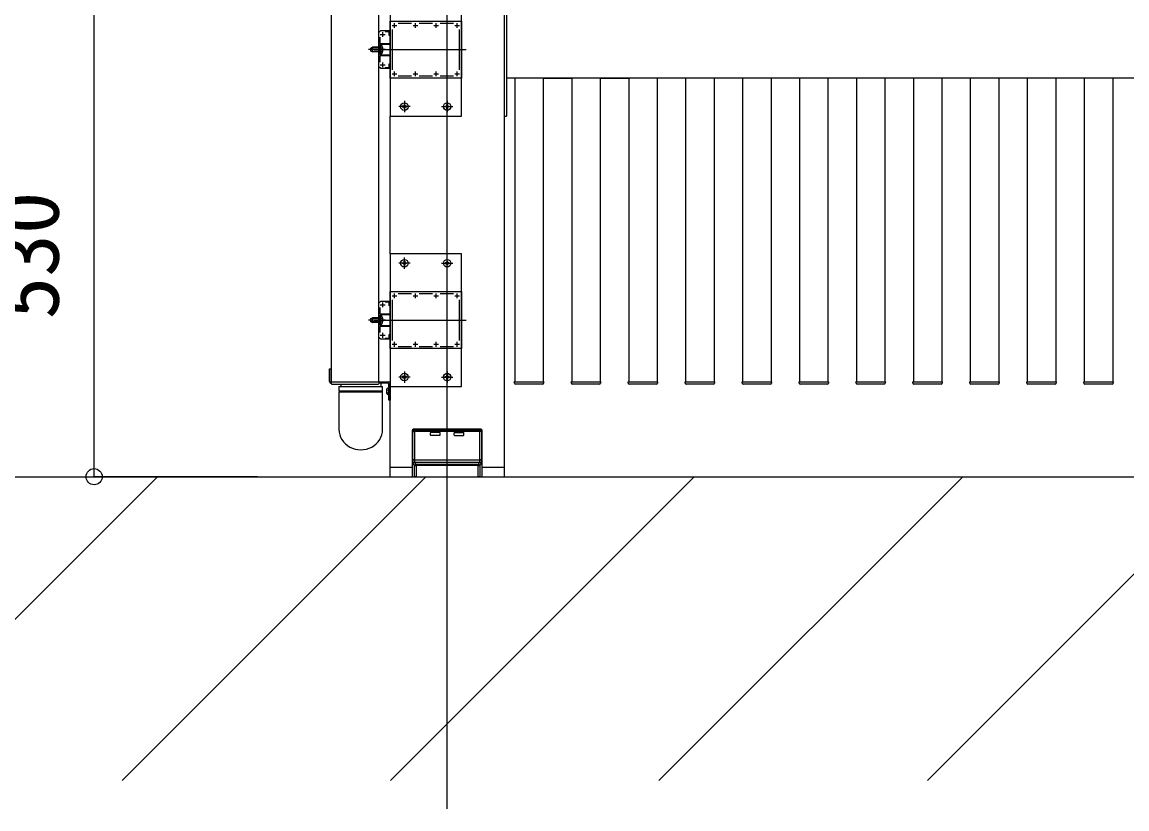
# Model space of a CAD drawing. Units: millimetres, scale not verified. Extents: x -6125 to 6125, y -9097 to 9042.
# Drawn here: x 1771 to 2936, y 3003 to 3832 of the extents above; entities that cross this region are included whole.
import ezdxf
from ezdxf.enums import TextEntityAlignment as Align

# ---------------------------------------------------------------- set-up
doc = ezdxf.new("R2010")
doc.units = ezdxf.units.MM
doc.header["$LTSCALE"] = 50
for name, color, linetype in [('0-3_YKK_11', 7, 'Continuous'), ('0-4_YKK_12', 2, 'Continuous'), ('0-6_YKK_A1', 4, 'Continuous'), ('0-7_YKK_D', 6, 'Continuous')]:
    doc.layers.add(name, color=color, linetype=linetype)
doc.styles.add('ＭＳ ゴシック', font='')
doc.styles.get('ＭＳ ゴシック').set_extended_font_data('MS Gothic')

msp = doc.modelspace()

# ---------------------------------------------------------------- linework, layer by layer
at = {"layer": '0-3_YKK_11'}
for p, q in [((2163.89, 3826.31), (2163.89, 3831.31)), ((2167.87, 3831.31), (2181.92, 3831.31)), ((2185.89, 3826.31), (2185.89, 3831.31)), ((2189.87, 3831.31), (2203.92, 3831.31)), ((2207.89, 3826.31), (2207.89, 3831.31)), ((2211.87, 3831.31), (2225.92, 3831.31)), ((2229.89, 3826.31), (2229.89, 3831.31)), ((2148.89, 3819.31), (2153.89, 3819.31)), ((2151.39, 3821.81), (2151.39, 3816.81)), ((2161.39, 3828.81), (2166.39, 3828.81)), ((2161.89, 3782), (2161.89, 3824.62)), ((2183.39, 3828.81), (2188.39, 3828.81)), ((2205.39, 3828.81), (2210.39, 3828.81)), ((2227.39, 3828.81), (2232.39, 3828.81)), ((2231.89, 3824.62), (2231.89, 3782)), ((2148.89, 3787.31), (2153.89, 3787.31)), ((2151.39, 3789.81), (2151.39, 3784.81)), ((2161.39, 3777.81), (2166.39, 3777.81)), ((2163.89, 3775.31), (2163.89, 3780.31)), ((2181.92, 3775.31), (2167.87, 3775.31)), ((2183.39, 3777.81), (2188.39, 3777.81)), ((2185.89, 3775.31), (2185.89, 3780.31)), ((2203.92, 3775.31), (2189.87, 3775.31)), ((2205.39, 3777.81), (2210.39, 3777.81)), ((2207.89, 3775.31), (2207.89, 3780.31)), ((2225.92, 3775.31), (2211.87, 3775.31)), ((2227.39, 3777.81), (2232.39, 3777.81)), ((2229.89, 3775.31), (2229.89, 3780.31)), ((2161.39, 3543.81), (2166.39, 3543.81)), ((2161.89, 3497), (2161.89, 3539.62)), ((2163.89, 3541.31), (2163.89, 3546.31)), ((2167.87, 3546.31), (2181.92, 3546.31)), ((2183.39, 3543.81), (2188.39, 3543.81)), ((2185.89, 3541.31), (2185.89, 3546.31)), ((2189.87, 3546.31), (2203.92, 3546.31)), ((2205.39, 3543.81), (2210.39, 3543.81)), ((2207.89, 3541.31), (2207.89, 3546.31)), ((2211.87, 3546.31), (2225.92, 3546.31)), ((2227.39, 3543.81), (2232.39, 3543.81)), ((2229.89, 3541.31), (2229.89, 3546.31)), ((2231.89, 3539.62), (2231.89, 3497)), ((2148.89, 3534.31), (2153.89, 3534.31)), ((2151.39, 3536.81), (2151.39, 3531.81)), ((2151.39, 3504.81), (2151.39, 3499.81)), ((2148.89, 3502.31), (2153.89, 3502.31)), ((2161.39, 3492.81), (2166.39, 3492.81)), ((2163.89, 3490.31), (2163.89, 3495.31)), ((2183.39, 3492.81), (2188.39, 3492.81)), ((2185.89, 3490.31), (2185.89, 3495.31)), ((2205.39, 3492.81), (2210.39, 3492.81)), ((2207.89, 3490.31), (2207.89, 3495.31)), ((2227.39, 3492.81), (2232.39, 3492.81)), ((2229.89, 3490.31), (2229.89, 3495.31)), ((2181.92, 3490.31), (2167.87, 3490.31)), ((2203.92, 3490.31), (2189.87, 3490.31)), ((2225.92, 3490.31), (2211.87, 3490.31))]:
    msp.add_line(p, q, dxfattribs=at)
for points in [[(2159.39, 3833.31), (2234.39, 3833.31), (2234.39, 3773.31), (2159.39, 3773.31)], [(2159.39, 3548.31), (2234.39, 3548.31), (2234.39, 3488.31), (2159.39, 3488.31)]]:
    msp.add_lwpolyline(points, close=True, dxfattribs=at)
for points in [[(2154.21, 3784.41), (2158.39, 3784.41), (2158.39, 3788.31), (2159.39, 3788.31), (2159.39, 3783.31), (2149.39, 3783.31), (2147.39, 3785.31), (2147.39, 3821.31), (2149.39, 3823.31), (2159.39, 3823.31), (2159.39, 3818.31), (2158.39, 3818.31), (2158.39, 3822.21), (2154.21, 3822.21)], [(2148.49, 3816.49), (2148.49, 3809.91), (2159.09, 3809.91), (2159.09, 3808.81), (2148.89, 3808.81), (2148.89, 3803.77), (2148.77, 3803.58), (2148.77, 3803.03), (2148.89, 3802.85), (2148.89, 3797.81), (2159.09, 3797.81), (2159.09, 3796.71), (2148.49, 3796.71), (2148.49, 3790.12)], [(2154.21, 3499.41), (2158.39, 3499.41), (2158.39, 3503.31), (2159.39, 3503.31), (2159.39, 3498.31), (2149.39, 3498.31), (2147.39, 3500.31), (2147.39, 3536.31), (2149.39, 3538.31), (2159.39, 3538.31), (2159.39, 3533.31), (2158.39, 3533.31), (2158.39, 3537.21), (2154.21, 3537.21)], [(2148.49, 3531.49), (2148.49, 3524.91), (2159.09, 3524.91), (2159.09, 3523.81), (2148.89, 3523.81), (2148.89, 3518.77), (2148.77, 3518.58), (2148.77, 3518.03), (2148.89, 3517.85), (2148.89, 3512.81), (2159.09, 3512.81), (2159.09, 3511.71), (2148.49, 3511.71), (2148.49, 3505.12)]]:
    msp.add_lwpolyline(points, dxfattribs=at)
at = {"layer": '0-4_YKK_12'}
for p, q in [((2219.39, 3003.31), (2219.4, 6557.91)), ((2154.39, 3803.31), (2136.39, 3803.31)), ((2142.39, 3803.31), (2239.39, 3803.31)), ((2174.39, 3749.31), (2174.39, 3737.31)), ((2219.39, 3749.31), (2219.39, 3737.31)), ((2180.39, 3743.31), (2168.39, 3743.31)), ((2213.39, 3743.31), (2225.39, 3743.31)), ((2180.39, 3578.31), (2168.39, 3578.31)), ((2174.39, 3572.31), (2174.39, 3584.31)), ((2213.39, 3578.31), (2225.39, 3578.31)), ((2219.39, 3572.31), (2219.39, 3584.31)), ((2154.39, 3518.31), (2136.39, 3518.31)), ((2142.39, 3518.31), (2239.39, 3518.31)), ((2180.39, 3458.31), (2168.39, 3458.31)), ((2174.39, 3464.31), (2174.39, 3452.31)), ((2213.39, 3458.31), (2225.39, 3458.31)), ((2219.39, 3464.31), (2219.39, 3452.31))]:
    msp.add_line(p, q, dxfattribs=at)
at = {"layer": '0-6_YKK_A1'}
for p, q in [((2279.39, 3883.31), (2279.39, 3353.31)), ((2279.39, 3883.31), (2279.39, 3363.31)), ((2097.39, 3453.31), (2097.39, 3868.31)), ((2147.39, 3453.31), (2147.39, 3868.31)), ((2279.39, 3873.31), (2279.39, 3733.31)), ((2281.89, 3873.31), (2281.89, 3733.31)), ((2148.89, 3798.01), (2148.89, 3808.61)), ((2138.89, 3805.01), (2140.59, 3805.81)), ((2138.89, 3801.61), (2138.89, 3805.01)), ((2138.89, 3801.61), (2140.59, 3800.81)), ((2140.59, 3800.81), (2140.59, 3805.81)), ((2149.4, 3798.01), (2148.89, 3798.01)), ((4011.89, 3773.31), (2281.89, 3773.31)), ((2290.64, 3773.31), (2290.64, 3453.31)), ((2320.64, 3773.31), (2320.64, 3453.31)), ((2320.64, 3773.31), (2350.64, 3773.31)), ((2350.64, 3773.31), (2350.64, 3453.31)), ((2380.64, 3773.31), (2410.64, 3773.31)), ((2380.64, 3773.31), (2380.64, 3453.31)), ((2410.64, 3773.31), (2410.64, 3453.31)), ((2440.64, 3773.31), (2440.64, 3453.31)), ((2470.64, 3773.31), (2470.64, 3453.31)), ((2500.64, 3773.31), (2500.64, 3453.31)), ((2530.64, 3773.31), (2530.64, 3453.31)), ((2560.64, 3773.31), (2560.64, 3453.31)), ((2590.64, 3773.31), (2590.64, 3453.31)), ((2620.64, 3773.31), (2620.64, 3453.31)), ((2650.64, 3773.31), (2650.64, 3453.31)), ((2680.64, 3773.31), (2680.64, 3453.31)), ((2710.64, 3773.31), (2710.64, 3453.31)), ((2740.64, 3773.31), (2740.64, 3453.31)), ((2770.64, 3773.31), (2770.64, 3453.31)), ((2800.64, 3773.31), (2800.64, 3453.31)), ((2830.64, 3773.31), (2830.64, 3453.31)), ((2860.64, 3773.31), (2860.64, 3453.31)), ((2890.64, 3773.31), (2890.64, 3453.31)), ((2920.64, 3773.31), (2920.64, 3453.31)), ((2173.04, 3743.76), (2172.14, 3743.76)), ((2175.74, 3742.86), (2176.64, 3742.86)), ((2218.04, 3742.86), (2217.14, 3742.86)), ((2220.74, 3743.76), (2221.64, 3743.76)), ((2159.39, 3588.31), (2159.39, 3733.31)), ((2279.39, 3733.31), (2281.89, 3733.31)), ((2173.04, 3577.86), (2172.14, 3577.86)), ((2175.74, 3578.76), (2176.64, 3578.76)), ((2218.04, 3578.76), (2217.14, 3578.76)), ((2220.74, 3577.86), (2221.64, 3577.86)), ((2159.39, 3503.61), (2159.39, 3543.01)), ((2138.89, 3520.01), (2140.59, 3520.81)), ((2138.89, 3516.61), (2138.89, 3520.01)), ((2138.89, 3516.61), (2140.59, 3515.81)), ((2140.59, 3515.81), (2140.59, 3520.81)), ((2148.89, 3513.01), (2148.89, 3523.61)), ((2149.4, 3513.01), (2148.89, 3513.01)), ((2173.04, 3458.76), (2172.14, 3458.76)), ((2175.74, 3457.86), (2176.64, 3457.86)), ((2218.04, 3457.86), (2217.14, 3457.86)), ((2220.74, 3458.76), (2221.64, 3458.76)), ((2096.93, 3453.31), (2097.01, 3451.76)), ((2096.93, 3453.31), (2097.93, 3453.31)), ((2097.39, 3453.31), (2157.59, 3453.31)), ((2097.93, 3453.31), (2146.93, 3453.31)), ((2098.01, 3450.81), (2146.85, 3450.81)), ((2105.39, 3448.33), (2105.39, 3443.99)), ((2105.39, 3448.33), (2151.39, 3448.33)), ((2107.39, 3450.81), (2107.39, 3448.33)), ((2146.93, 3453.31), (2147.93, 3453.31)), ((2147.39, 3453.31), (2159.39, 3453.31)), ((2147.85, 3451.76), (2147.93, 3453.31)), ((2157.39, 3451.81), (2147.85, 3451.81)), ((2149.39, 3451.81), (2149.39, 3448.33)), ((2151.39, 3444), (2151.39, 3448.33)), ((2157.89, 3446.81), (2156.77, 3446.71)), ((2157.89, 3446.81), (2157.89, 3439.81)), ((2159.39, 3353.31), (2159.39, 3453.31)), ((2159.39, 3451.51), (2159.39, 3433.81)), ((2291.14, 3453.31), (2320.14, 3453.31)), ((2320.05, 3450.81), (2291.24, 3450.81)), ((2320.14, 3453.31), (2321.14, 3453.31)), ((2321.14, 3453.31), (2321.05, 3451.75)), ((2351.14, 3453.31), (2380.14, 3453.31)), ((2380.05, 3450.81), (2351.24, 3450.81)), ((2380.14, 3453.31), (2381.14, 3453.31)), ((2381.14, 3453.31), (2381.05, 3451.75)), ((2411.14, 3453.31), (2440.14, 3453.31)), ((2440.05, 3450.81), (2411.24, 3450.81)), ((2440.14, 3453.31), (2441.14, 3453.31)), ((2441.14, 3453.31), (2441.05, 3451.75)), ((2471.14, 3453.31), (2500.14, 3453.31)), ((2500.05, 3450.81), (2471.24, 3450.81)), ((2500.14, 3453.31), (2501.14, 3453.31)), ((2501.14, 3453.31), (2501.05, 3451.75)), ((2531.14, 3453.31), (2560.14, 3453.31)), ((2560.05, 3450.81), (2531.24, 3450.81)), ((2560.14, 3453.31), (2561.14, 3453.31)), ((2561.14, 3453.31), (2561.05, 3451.75)), ((2591.14, 3453.31), (2620.14, 3453.31)), ((2620.05, 3450.81), (2591.24, 3450.81)), ((2620.14, 3453.31), (2621.14, 3453.31)), ((2621.14, 3453.31), (2621.05, 3451.75)), ((2651.14, 3453.31), (2680.14, 3453.31)), ((2680.05, 3450.81), (2651.24, 3450.81)), ((2680.14, 3453.31), (2681.14, 3453.31)), ((2681.14, 3453.31), (2681.05, 3451.75)), ((2711.14, 3453.31), (2740.14, 3453.31)), ((2740.05, 3450.81), (2711.24, 3450.81)), ((2740.14, 3453.31), (2741.14, 3453.31)), ((2741.14, 3453.31), (2741.05, 3451.75)), ((2771.14, 3453.31), (2800.14, 3453.31)), ((2800.05, 3450.81), (2771.24, 3450.81)), ((2800.14, 3453.31), (2801.14, 3453.31)), ((2801.14, 3453.31), (2801.05, 3451.75)), ((2831.14, 3453.31), (2860.14, 3453.31)), ((2860.05, 3450.81), (2831.24, 3450.81)), ((2860.14, 3453.31), (2861.14, 3453.31)), ((2861.14, 3453.31), (2861.05, 3451.75)), ((2891.14, 3453.31), (2920.14, 3453.31)), ((2920.05, 3450.81), (2891.24, 3450.81)), ((2920.14, 3453.31), (2921.14, 3453.31)), ((2921.14, 3453.31), (2921.05, 3451.75)), ((2105.39, 3442.66), (2105.39, 3403.24)), ((2105.48, 3443.83), (2151.29, 3443.83)), ((2105.49, 3442.83), (2151.29, 3442.83)), ((2151.39, 3403.24), (2151.39, 3442.66)), ((2157.89, 3439.81), (2156.77, 3439.91)), ((2182.48, 3401.81), (2182.48, 3353.31)), ((2183.31, 3400.98), (2182.48, 3401.81)), ((2183.31, 3371.13), (2183.31, 3400.98)), ((2183.31, 3400.98), (2184.81, 3400.98)), ((2183.98, 3403.31), (2184.81, 3402.48)), ((2254.81, 3403.31), (2183.98, 3403.31)), ((2184.81, 3402.48), (2253.97, 3402.48)), ((2184.81, 3402.48), (2184.81, 3400.98)), ((2184.81, 3400.98), (2184.81, 3371.13)), ((2253.97, 3400.98), (2184.81, 3400.98)), ((2201.89, 3397.19), (2201.89, 3399.59)), ((2211.59, 3399.89), (2202.19, 3399.89)), ((2211.89, 3397.19), (2211.89, 3399.59)), ((2226.89, 3397.19), (2226.89, 3399.59)), ((2227.19, 3399.89), (2236.59, 3399.89)), ((2236.89, 3397.19), (2236.89, 3399.59)), ((2253.97, 3402.48), (2254.81, 3403.31)), ((2253.97, 3402.48), (2253.97, 3400.98)), ((2253.97, 3371.13), (2253.97, 3400.98)), ((2255.47, 3400.98), (2253.97, 3400.98)), ((2256.3, 3401.81), (2255.47, 3400.98)), ((2255.47, 3400.98), (2255.47, 3371.13)), ((2256.3, 3353.31), (2256.3, 3401.81)), ((2211.59, 3396.89), (2202.19, 3396.89)), ((2227.19, 3396.89), (2236.59, 3396.89)), ((2184.81, 3371.13), (2183.31, 3371.13)), ((2185.06, 3365.15), (2183.57, 3366.64)), ((2184.81, 3371.13), (2253.97, 3371.13)), ((2185.07, 3368.14), (2186.55, 3366.65)), ((2253.72, 3368.14), (2185.07, 3368.14)), ((2186.55, 3366.65), (2252.23, 3366.65)), ((2186.55, 3366.65), (2186.55, 3365.15)), ((2186.55, 3365.15), (2186.55, 3353.31)), ((2252.23, 3365.15), (2186.55, 3365.15)), ((2252.23, 3366.65), (2253.72, 3368.14)), ((2252.23, 3366.65), (2252.23, 3365.15)), ((2252.23, 3365.15), (2253.73, 3365.15)), ((2252.23, 3353.31), (2252.23, 3365.15)), ((2255.21, 3366.64), (2253.73, 3365.15)), ((2255.47, 3371.13), (2253.97, 3371.13)), ((-5655.61, 3353.31), (4211.89, 3353.29)), ((1914.12, 3353.31), (1594, 3033.19)), ((2196.96, 3353.31), (1876.84, 3033.19)), ((2159.39, 3363.31), (2182.48, 3363.31)), ((2479.81, 3353.31), (2159.68, 3033.19)), ((2182.48, 3353.31), (2185.06, 3353.31)), ((2186.55, 3353.31), (2185.06, 3353.31)), ((2253.73, 3353.31), (2256.3, 3353.31)), ((2256.3, 3363.31), (2279.39, 3363.31)), ((2762.65, 3353.31), (2442.53, 3033.19)), ((3045.49, 3353.31), (2725.37, 3033.19))]:
    msp.add_line(p, q, dxfattribs=at)
for points in [[(2234.59, 3733.31), (2234.59, 3873.31), (2159.19, 3873.31), (2159.19, 3733.31)], [(2234.59, 3448.31), (2234.59, 3588.31), (2159.19, 3588.31), (2159.19, 3448.31)]]:
    msp.add_lwpolyline(points, close=True, dxfattribs=at)
for points in [[(2149.4, 3798.01), (2149.4, 3808.61), (2148.89, 3808.61)], [(2148.89, 3805.15), (2145.39, 3805.15), (2139.2, 3805.15)], [(2148.89, 3801.46), (2145.39, 3801.46), (2139.2, 3801.46)], [(2148.89, 3805.81), (2145.39, 3805.81), (2140.59, 3805.81)], [(2148.89, 3800.81), (2145.39, 3800.81), (2140.59, 3800.81)], [(2151.46, 3805.71), (2148.89, 3804.45), (2148.28, 3803.31)], [(2151.46, 3800.91), (2148.89, 3802.16), (2148.28, 3803.31)], [(2172.14, 3743.76), (2172.14, 3742.86), (2173.04, 3742.86)], [(2174.84, 3744.66), (2174.84, 3745.56), (2173.94, 3745.56), (2173.94, 3744.66)], [(2173.94, 3741.96), (2173.94, 3741.06), (2174.84, 3741.06), (2174.84, 3741.96)], [(2176.64, 3742.86), (2176.64, 3743.76), (2175.74, 3743.76)], [(2217.14, 3742.86), (2217.14, 3743.76), (2218.04, 3743.76)], [(2218.94, 3744.66), (2218.94, 3745.56), (2219.84, 3745.56), (2219.84, 3744.66)], [(2219.84, 3741.96), (2219.84, 3741.06), (2218.94, 3741.06), (2218.94, 3741.96)], [(2221.64, 3743.76), (2221.64, 3742.86), (2220.74, 3742.86)], [(2172.14, 3577.86), (2172.14, 3578.76), (2173.04, 3578.76)], [(2173.94, 3579.66), (2173.94, 3580.56), (2174.84, 3580.56), (2174.84, 3579.66)], [(2174.84, 3576.96), (2174.84, 3576.06), (2173.94, 3576.06), (2173.94, 3576.96)], [(2176.64, 3578.76), (2176.64, 3577.86), (2175.74, 3577.86)], [(2217.14, 3578.76), (2217.14, 3577.86), (2218.04, 3577.86)], [(2219.84, 3579.66), (2219.84, 3580.56), (2218.94, 3580.56), (2218.94, 3579.66)], [(2218.94, 3576.96), (2218.94, 3576.06), (2219.84, 3576.06), (2219.84, 3576.96)], [(2221.64, 3577.86), (2221.64, 3578.76), (2220.74, 3578.76)], [(2148.89, 3520.15), (2145.39, 3520.15), (2139.2, 3520.15)], [(2148.89, 3516.46), (2145.39, 3516.46), (2139.2, 3516.46)], [(2148.89, 3520.81), (2145.39, 3520.81), (2140.59, 3520.81)], [(2148.89, 3515.81), (2145.39, 3515.81), (2140.59, 3515.81)], [(2151.46, 3520.71), (2148.89, 3519.45), (2148.28, 3518.31)], [(2151.46, 3515.91), (2148.89, 3517.16), (2148.28, 3518.31)], [(2149.4, 3513.01), (2149.4, 3523.61), (2148.89, 3523.61)], [(2095.39, 3453.61), (2095.39, 3466.81), (2096.89, 3466.81), (2096.89, 3453.81)], [(2172.14, 3458.76), (2172.14, 3457.86), (2173.04, 3457.86)], [(2174.84, 3459.66), (2174.84, 3460.56), (2173.94, 3460.56), (2173.94, 3459.66)], [(2176.64, 3457.86), (2176.64, 3458.76), (2175.74, 3458.76)], [(2217.14, 3457.86), (2217.14, 3458.76), (2218.04, 3458.76)], [(2218.94, 3459.66), (2218.94, 3460.56), (2219.84, 3460.56), (2219.84, 3459.66)], [(2221.64, 3458.76), (2221.64, 3457.86), (2220.74, 3457.86)], [(2159.39, 3433.81), (2157.89, 3433.81), (2157.89, 3451.31)], [(2173.94, 3456.96), (2173.94, 3456.06), (2174.84, 3456.06), (2174.84, 3456.96)], [(2219.84, 3456.96), (2219.84, 3456.06), (2218.94, 3456.06), (2218.94, 3456.96)], [(2290.24, 3451.75), (2290.14, 3453.31), (2291.14, 3453.31)], [(2350.24, 3451.75), (2350.14, 3453.31), (2351.14, 3453.31)], [(2410.24, 3451.75), (2410.14, 3453.31), (2411.14, 3453.31)], [(2470.24, 3451.75), (2470.14, 3453.31), (2471.14, 3453.31)], [(2530.24, 3451.75), (2530.14, 3453.31), (2531.14, 3453.31)], [(2590.24, 3451.75), (2590.14, 3453.31), (2591.14, 3453.31)], [(2650.24, 3451.75), (2650.14, 3453.31), (2651.14, 3453.31)], [(2710.24, 3451.75), (2710.14, 3453.31), (2711.14, 3453.31)], [(2770.24, 3451.75), (2770.14, 3453.31), (2771.14, 3453.31)], [(2830.24, 3451.75), (2830.14, 3453.31), (2831.14, 3453.31)], [(2890.24, 3451.75), (2890.14, 3453.31), (2891.14, 3453.31)], [(2155.53, 3445.36), (2157.34, 3444.45), (2157.95, 3443.31)], [(2155.53, 3441.26), (2157.34, 3442.16), (2157.95, 3443.31)], [(2185.06, 3353.31), (2185.06, 3365.15), (2186.55, 3365.15)], [(2253.73, 3365.15), (2253.73, 3353.31), (2252.23, 3353.31)]]:
    msp.add_lwpolyline(points, dxfattribs=at)
for centre in [(2174.39, 3743.31), (2219.39, 3743.31), (2174.39, 3578.31), (2219.39, 3578.31), (2174.39, 3458.31), (2219.39, 3458.31)]:
    msp.add_circle(centre, 4, dxfattribs=at)
for centre, radius, start, end in [((2145.01, 3803.31), 6.88, 309.65098, 50.34902), ((2173.04, 3744.66), 0.9, 270, 0), ((2173.04, 3741.96), 0.9, 0, 90), ((2175.74, 3744.66), 0.9, 180, 270), ((2175.74, 3741.96), 0.9, 90, 180), ((2218.04, 3744.66), 0.9, 270, 0), ((2218.04, 3741.96), 0.9, 0, 90), ((2220.74, 3744.66), 0.9, 180, 270), ((2220.74, 3741.96), 0.9, 90, 180), ((2173.04, 3579.66), 0.9, 270, 0), ((2173.04, 3576.96), 0.9, 0, 90), ((2175.74, 3579.66), 0.9, 180, 270), ((2175.74, 3576.96), 0.9, 90, 180), ((2218.04, 3579.66), 0.9, 270, 0), ((2218.04, 3576.96), 0.9, 0, 90), ((2220.74, 3579.66), 0.9, 180, 270), ((2220.74, 3576.96), 0.9, 90, 180), ((2145.01, 3518.31), 6.88, 309.65098, 50.34902), ((2173.04, 3459.66), 0.9, 270, 0), ((2173.04, 3456.96), 0.9, 0, 90), ((2175.74, 3459.66), 0.9, 180, 270), ((2175.74, 3456.96), 0.9, 90, 180), ((2218.04, 3459.66), 0.9, 270, 0), ((2218.04, 3456.96), 0.9, 0, 90), ((2220.74, 3459.66), 0.9, 180, 270), ((2220.74, 3456.96), 0.9, 90, 180), ((2097.19, 3453.61), 1.8, 180, 264.22211), ((2097.39, 3453.81), 0.5, 180, 270), ((2098.01, 3451.81), 1, 183, 270), ((2146.85, 3451.81), 1, 270, 357), ((2156.89, 3445.42), 1.3, 95, 164.11915), ((2157.39, 3451.31), 0.5, 0, 90), ((2157.59, 3451.51), 1.8, 0, 90), ((2291.24, 3451.81), 1, 183.5, 270), ((2320.05, 3451.81), 1, 270, 356.5), ((2351.24, 3451.81), 1, 183.5, 270), ((2380.05, 3451.81), 1, 270, 356.5), ((2411.24, 3451.81), 1, 183.5, 270), ((2440.05, 3451.81), 1, 270, 356.5), ((2471.24, 3451.81), 1, 183.5, 270), ((2500.05, 3451.81), 1, 270, 356.5), ((2531.24, 3451.81), 1, 183.5, 270), ((2560.05, 3451.81), 1, 270, 356.5), ((2591.24, 3451.81), 1, 183.5, 270), ((2620.05, 3451.81), 1, 270, 356.5), ((2651.24, 3451.81), 1, 183.5, 270), ((2680.05, 3451.81), 1, 270, 356.5), ((2711.24, 3451.81), 1, 183.5, 270), ((2740.05, 3451.81), 1, 270, 356.5), ((2771.24, 3451.81), 1, 183.5, 270), ((2800.05, 3451.81), 1, 270, 356.5), ((2831.24, 3451.81), 1, 183.5, 270), ((2860.05, 3451.81), 1, 270, 356.5), ((2891.24, 3451.81), 1, 183.5, 270), ((2920.05, 3451.81), 1, 270, 356.5), ((2105.59, 3443.99), 0.2, 180, 253.09407), ((2105.59, 3442.66), 0.2, 106.90593, 180), ((2105.39, 3443.33), 0.5, 286.90593, 73.09407), ((2151.39, 3443.33), 0.5, 106.29763, 253.70237), ((2151.19, 3444), 0.2, 286.29763, 0), ((2151.19, 3442.66), 0.2, 0, 73.70237), ((2164.29, 3443.31), 9, 164.11915, 195.88085), ((2156.89, 3441.2), 1.3, 195.88085, 265), ((2184.82, 3400.97), 1.5, 90.24971, 179.75029), ((2253.97, 3400.97), 1.5, 0.24971, 89.75029), ((2185.07, 3366.63), 1.5, 90.24971, 179.75029), ((2186.56, 3365.15), 1.5, 90.24971, 179.75029), ((2252.22, 3365.15), 1.5, 0.24971, 89.75029), ((2253.71, 3366.63), 1.5, 0.24971, 89.75029)]:
    msp.add_arc(centre, radius, start, end, dxfattribs=at)
for centre, major_axis, ratio, start_param, end_param in [((2128.39, 3403.24), (-23, 0), 0.939189, 6.2831853, 9.424778), ((2183.98, 3401.81), (-1.06, 1.06), 0.99628, 5.4996506, 7.06672), ((2202.19, 3399.59), (0.213, -0.213), 0.99628, 2.358058, 3.9251274), ((2211.59, 3399.59), (-0.213, -0.213), 0.99628, 2.358058, 3.9251274), ((2227.19, 3399.59), (0.213, -0.213), 0.99628, 2.358058, 3.9251274), ((2236.59, 3399.59), (-0.213, -0.213), 0.99628, 2.358058, 3.9251274), ((2254.8, 3401.81), (1.06, 1.06), 0.99628, 5.4996506, 7.06672), ((2202.19, 3397.19), (-0.213, -0.213), 0.99628, 5.4996506, 7.06672), ((2211.59, 3397.19), (0.213, -0.213), 0.99628, 5.4996506, 7.06672), ((2227.19, 3397.19), (-0.213, -0.213), 0.99628, 5.4996506, 7.06672), ((2236.59, 3397.19), (0.213, -0.213), 0.99628, 5.4996506, 7.06672), ((2183.59, 3371.13), (0, 4.5), 0.061163, 1.5707963, 3.0805061), ((2185.08, 3371.13), (0, 3), 0.091744, 1.5707963, 3.0805061), ((2253.7, 3371.13), (0, 3), 0.091744, 3.2026792, 4.712389), ((2255.2, 3371.13), (0, 4.5), 0.061163, 3.2026792, 4.712389)]:
    msp.add_ellipse(centre, major_axis=major_axis, ratio=ratio, start_param=start_param, end_param=end_param, dxfattribs=at)
at = {"layer": '0-7_YKK_D'}
for p, q in [((1847.39, 3353.31), (1847.39, 3883.31)), ((2019.39, 3353.31), (1846.39, 3353.31))]:
    msp.add_line(p, q, dxfattribs=at)
msp.add_circle((1847.39, 3353.31), 8.5, dxfattribs=at)

# ---------------------------------------------------------------- texts
at = {"layer": '0-7_YKK_D', "style": 'ＭＳ ゴシック'}
msp.add_text('530', height=65.98, rotation=90, dxfattribs=at).set_placement((1829.89, 3519.1), align=Align.BOTTOM_LEFT)

doc.saveas('drawing.dxf')
